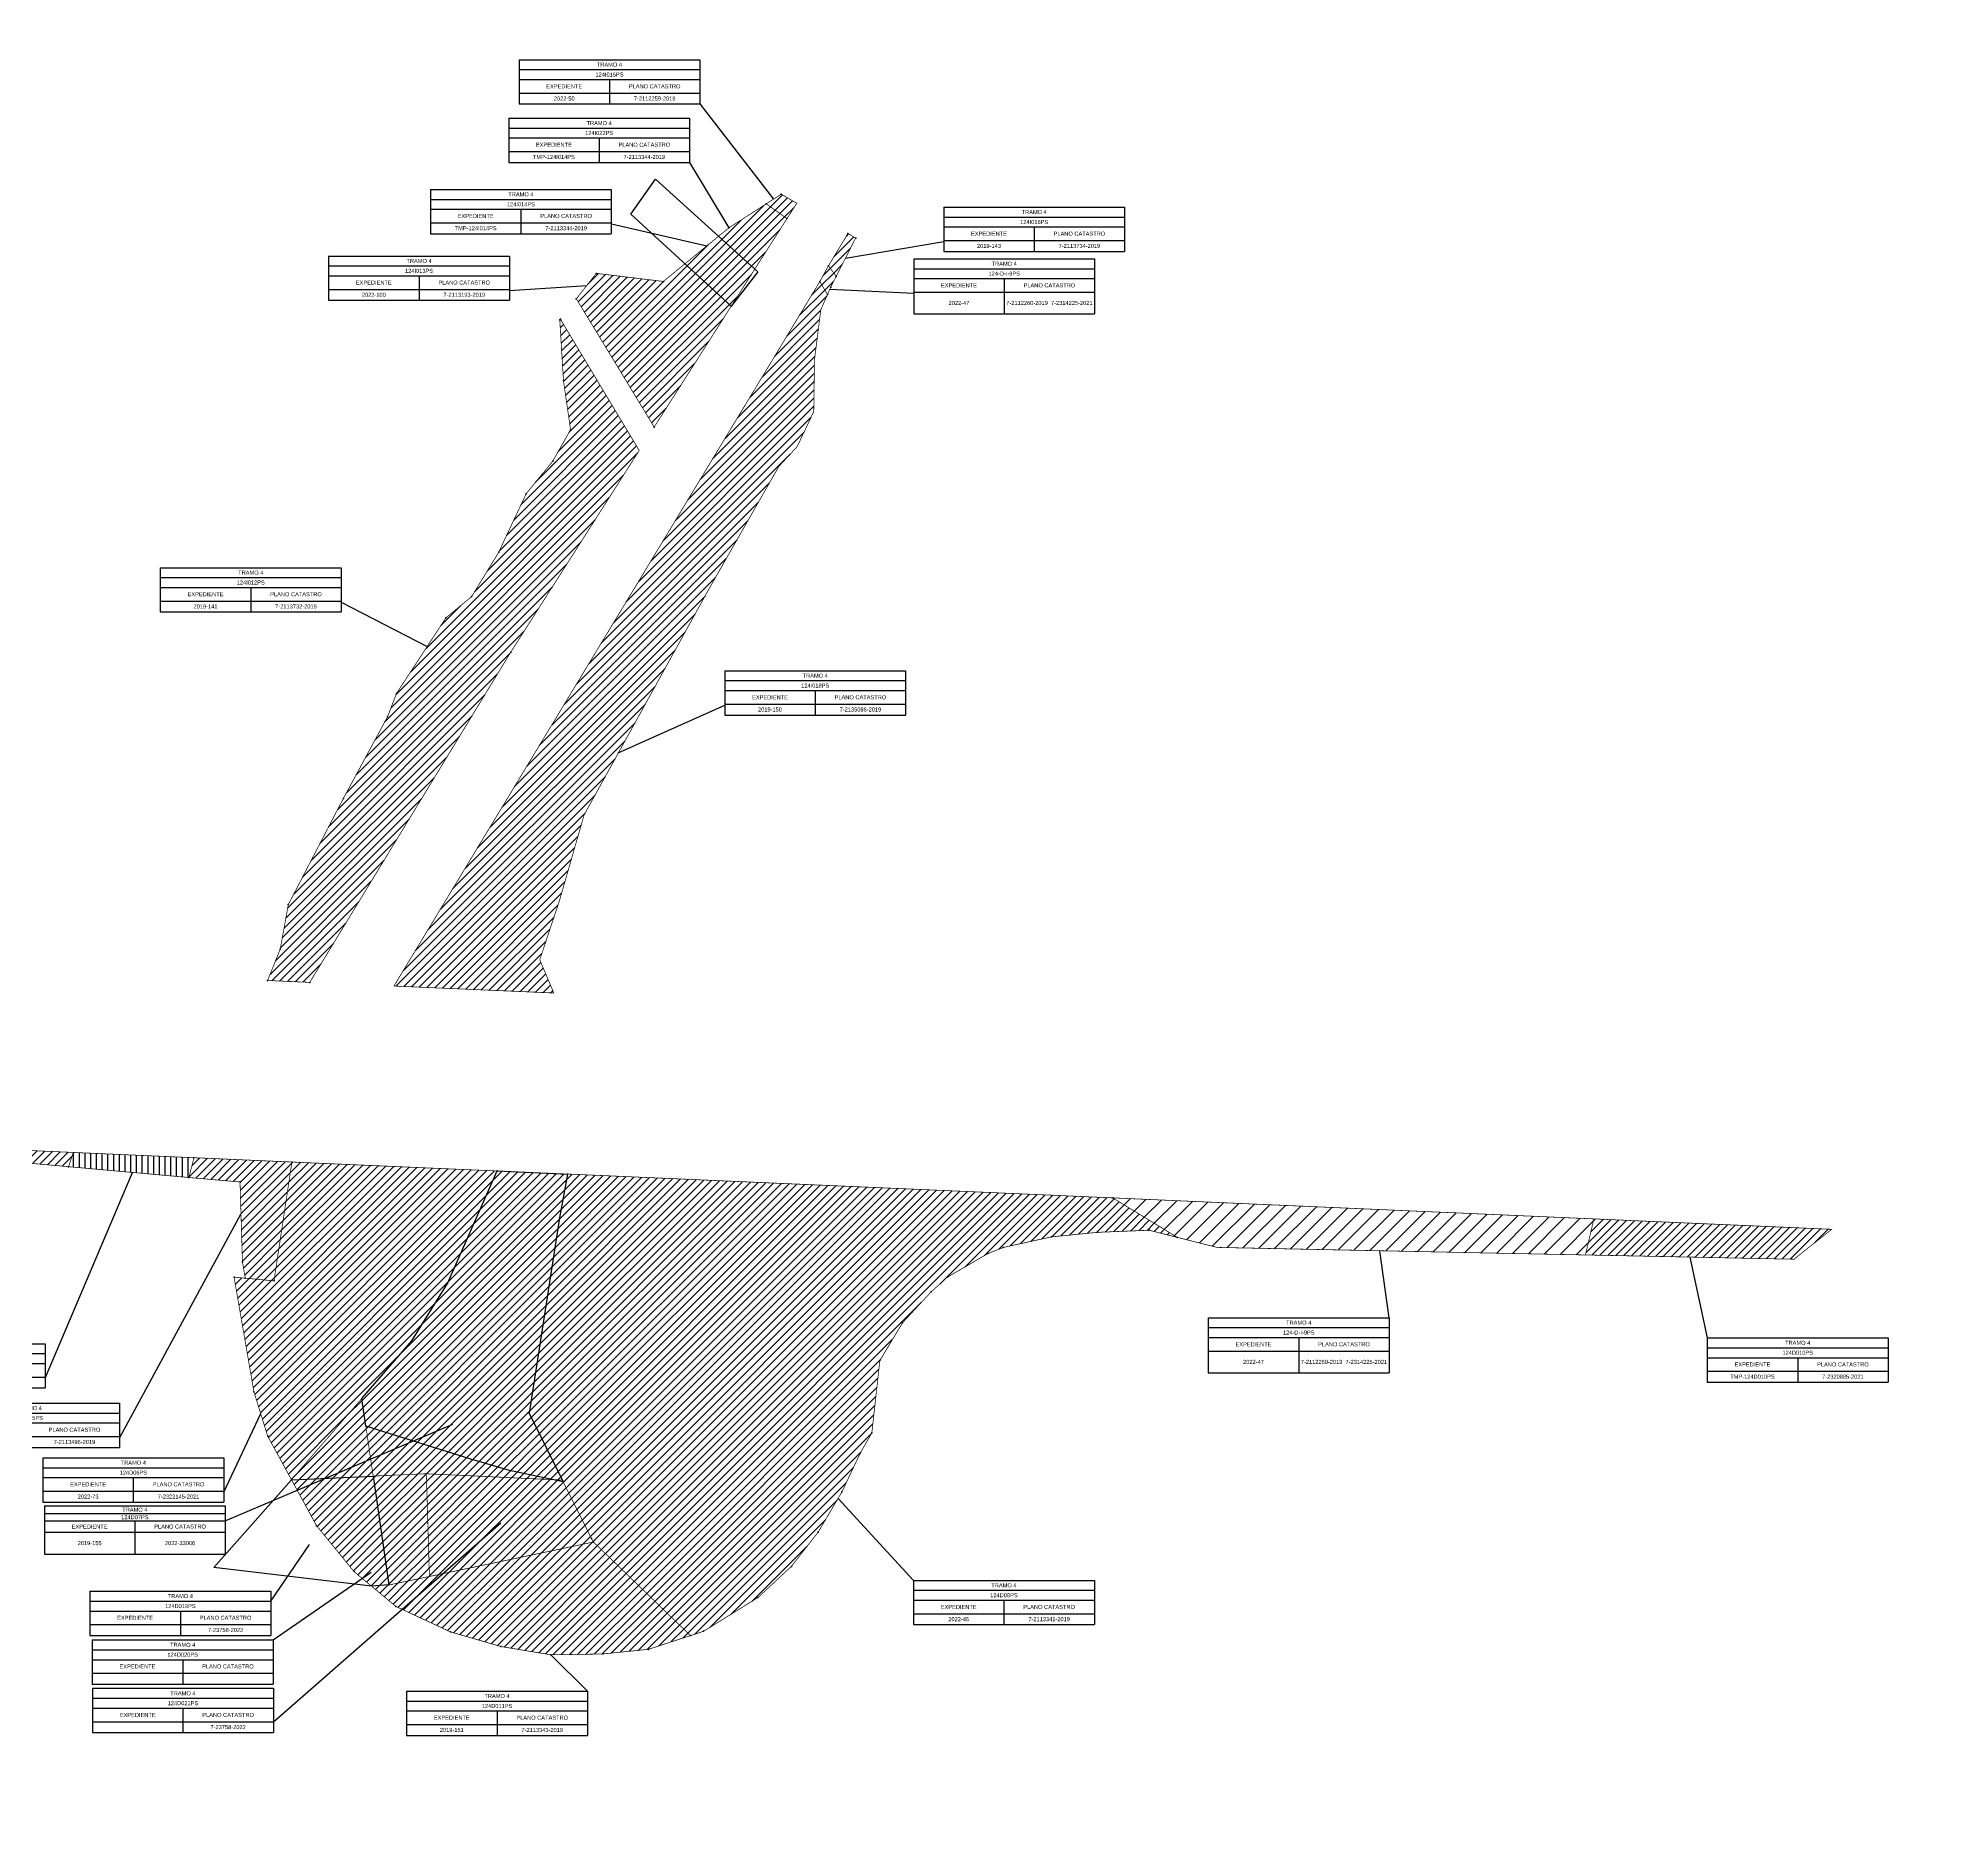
# Model space of a CAD drawing. Header units: inches. Extents: x 510447 to 606954, y 1095553 to 1134812.
# Drawn here: x 576597 to 577127, y 1110677 to 1111170 of the extents above; entities that cross this region are included whole.
import ezdxf

# ---------------------------------------------------------------- set-up
doc = ezdxf.new("R2010")
doc.units = ezdxf.units.IN
doc.header["$MEASUREMENT"] = 0
for name, color, linetype in [('2022-33006', 7, 'Continuous'), ('7-149380-1993', 32, 'Continuous'), ('7-2110972-2019', 7, 'Continuous'), ('7-2112258-2019', 7, 'Continuous'), ('7-2112259-2019', 7, 'Continuous'), ('7-2112260-2019', 7, 'Continuous'), ('7-2113193-2019', 7, 'Continuous'), ('7-2113341-2019', 7, 'Continuous'), ('7-2113343-2019', 7, 'Continuous'), ('7-2113344-2019', 7, 'Continuous'), ('7-2113496-2019', 7, 'Continuous'), ('7-2113732-2019', 7, 'Continuous'), ('7-2113734-2019', 7, 'Continuous'), ('7-2115103-2019', 7, 'Continuous'), ('7-2135086-2019', 7, 'Continuous'), ('7-2314225-2021', 7, 'Continuous'), ('7-2320885-2021', 7, 'Continuous'), ('7-2322145-2021', 7, 'Continuous'), ('7-23758-2022', 7, 'Continuous'), ('INFORMACION', 130, 'Continuous')]:
    doc.layers.add(name, color=color, linetype=linetype)
doc.styles.get("Standard").update_dxf_attribs({"font": 'Arial.ttf'})
pattern_1 = [(45, (0, 0), (-1.1225320151, 1.1225320151), [])]

# ---------------------------------------------------------------- blocks, each defined once
blk = doc.blocks.new('*T1515')
at = {"layer": 'INFORMACION', "color": 0, "linetype": 'ByBlock', "lineweight": -2, "transparency": 16777216}
for p, q in [((0, 0), (50.17, 0)), ((0, 0), (0, -12.28)), ((50.17, 0), (50.17, -12.28)), ((0, -2.75), (50.17, -2.75)), ((0, -5.5), (50.17, -5.5)), ((0, -9.25), (50.17, -9.25)), ((25.09, -5.5), (25.09, -12.28)), ((0, -12.28), (50.17, -12.28))]:
    blk.add_line(p, q, dxfattribs=at)
at = {"layer": 'INFORMACION', "color": 0, "transparency": 16777216, "char_height": 1.125, "attachment_point": 5}
for s, insert, width in [('124D04PS', (25.09, -4.12), 50.145), ('TRAMO 4', (25.09, -1.37), 50.145), ('EXPEDIENTE', (12.54, -7.37), 25.0575), ('2019-117', (12.54, -10.76), 25.0575), ('PLANO CATASTRO', (37.63, -7.37), 25.0575), ('7-2110972-2019^J', (37.63, -10.76), 25.0575)]:
    blk.add_mtext(s, dxfattribs=dict(at, insert=insert, width=width))
blk = doc.blocks.new('*T1516')
at = {"layer": 'INFORMACION', "color": 0, "linetype": 'ByBlock', "lineweight": -2, "transparency": 16777216}
for p, q in [((0, 0), (50.17, 0)), ((0, 0), (0, -12.28)), ((50.17, 0), (50.17, -12.28)), ((0, -2.75), (50.17, -2.75)), ((0, -5.5), (50.17, -5.5)), ((0, -9.25), (50.17, -9.25)), ((25.09, -5.5), (25.09, -12.28)), ((0, -12.28), (50.17, -12.28))]:
    blk.add_line(p, q, dxfattribs=at)
at = {"layer": 'INFORMACION', "color": 0, "transparency": 16777216, "char_height": 1.125, "attachment_point": 5}
for s, insert, width in [('124D05PS', (25.09, -4.12), 50.145), ('TRAMO 4', (25.09, -1.38), 50.145), ('EXPEDIENTE', (12.54, -7.38), 25.0575), ('2019-129', (12.54, -10.76), 25.0575), ('PLANO CATASTRO', (37.63, -7.38), 25.0575), ('7-2113496-2019', (37.63, -10.76), 25.0575)]:
    blk.add_mtext(s, dxfattribs=dict(at, insert=insert, width=width))
blk = doc.blocks.new('*T1517')
at = {"layer": 'INFORMACION', "color": 0, "linetype": 'ByBlock', "lineweight": -2, "transparency": 16777216}
for p, q in [((0, 0), (50.17, 0)), ((0, 0), (0, -12.28)), ((50.17, 0), (50.17, -12.28)), ((0, -2.75), (50.17, -2.75)), ((0, -5.5), (50.17, -5.5)), ((0, -9.25), (50.17, -9.25)), ((25.09, -5.5), (25.09, -12.28)), ((0, -12.28), (50.17, -12.28))]:
    blk.add_line(p, q, dxfattribs=at)
at = {"layer": 'INFORMACION', "color": 0, "transparency": 16777216, "char_height": 1.125, "attachment_point": 5}
for s, insert, width in [('124D06PS', (25.09, -4.12), 50.145), ('TRAMO 4', (25.09, -1.37), 50.145), ('EXPEDIENTE', (12.54, -7.37), 25.0575), ('2022-73', (12.54, -10.76), 25.0575), ('PLANO CATASTRO', (37.63, -7.37), 25.0575), ('7-2322145-2021', (37.63, -10.76), 25.0575)]:
    blk.add_mtext(s, dxfattribs=dict(at, insert=insert, width=width))
blk = doc.blocks.new('*T1518')
at = {"layer": 'INFORMACION', "color": 0, "linetype": 'ByBlock', "lineweight": -2, "transparency": 16777216}
for p, q in [((0, 0), (50.17, 0)), ((0, 0), (0, -12.28)), ((50.17, 0), (50.17, -12.28)), ((0, -2.75), (50.17, -2.75)), ((0, -5.5), (50.17, -5.5)), ((0, -9.25), (50.17, -9.25)), ((25.09, -5.5), (25.09, -12.28)), ((0, -12.28), (50.17, -12.28))]:
    blk.add_line(p, q, dxfattribs=at)
at = {"layer": 'INFORMACION', "color": 0, "transparency": 16777216, "char_height": 1.125, "attachment_point": 5}
for s, insert, width in [('124D021PS', (25.09, -4.12), 50.145), ('TRAMO 4', (25.09, -1.38), 50.145), ('EXPEDIENTE', (12.54, -7.38), 25.0575), ('PLANO CATASTRO', (37.63, -7.38), 25.0575), ('7-23758-2022', (37.63, -10.76), 25.0575)]:
    blk.add_mtext(s, dxfattribs=dict(at, insert=insert, width=width))
blk = doc.blocks.new('*T1519')
at = {"layer": 'INFORMACION', "color": 0, "linetype": 'ByBlock', "lineweight": -2, "transparency": 16777216}
for p, q in [((0, 0), (50.17, 0)), ((0, 0), (0, -13.38)), ((50.17, 0), (50.17, -13.38)), ((0, -2.09), (50.17, -2.09)), ((0, -4.17), (50.17, -4.17)), ((25.09, -4.17), (25.09, -13.38)), ((0, -7.26), (50.17, -7.26)), ((0, -13.38), (50.17, -13.38))]:
    blk.add_line(p, q, dxfattribs=at)
at = {"layer": 'INFORMACION', "color": 0, "transparency": 16777216, "char_height": 1.125, "attachment_point": 5}
for s, insert, width in [('EXPEDIENTE', (12.54, -5.72), 25.0575), ('124D07PS', (25.09, -3.13), 50.145), ('TRAMO 4', (25.09, -1.04), 50.145), ('PLANO CATASTRO', (37.63, -5.72), 25.0575), ('2019-155', (12.54, -10.32), 25.0575), ('2022-33006', (37.63, -10.32), 25.0575)]:
    blk.add_mtext(s, dxfattribs=dict(at, insert=insert, width=width))
blk = doc.blocks.new('*T1520')
at = {"layer": 'INFORMACION', "color": 0, "linetype": 'ByBlock', "lineweight": -2, "transparency": 16777216}
for p, q in [((0, 0), (50.17, 0)), ((0, 0), (0, -12.28)), ((50.17, 0), (50.17, -12.28)), ((0, -2.75), (50.17, -2.75)), ((0, -5.5), (50.17, -5.5)), ((0, -9.25), (50.17, -9.25)), ((25.09, -5.5), (25.09, -12.28)), ((0, -12.28), (50.17, -12.28))]:
    blk.add_line(p, q, dxfattribs=at)
at = {"layer": 'INFORMACION', "color": 0, "transparency": 16777216, "char_height": 1.125, "attachment_point": 5}
for s, insert, width in [('124D08PS', (25.09, -4.12), 50.145), ('TRAMO 4', (25.09, -1.37), 50.145), ('EXPEDIENTE', (12.54, -7.37), 25.0575), ('2022-46', (12.54, -10.76), 25.0575), ('PLANO CATASTRO', (37.63, -7.37), 25.0575), ('7-2113341-2019', (37.63, -10.76), 25.0575)]:
    blk.add_mtext(s, dxfattribs=dict(at, insert=insert, width=width))
blk = doc.blocks.new('*T1521')
at = {"layer": 'INFORMACION', "color": 0, "linetype": 'ByBlock', "lineweight": -2, "transparency": 16777216}
for p, q in [((0, 0), (50.17, 0)), ((0, 0), (0, -12.28)), ((50.17, 0), (50.17, -12.28)), ((0, -2.75), (50.17, -2.75)), ((0, -5.5), (50.17, -5.5)), ((0, -9.25), (50.17, -9.25)), ((25.09, -5.5), (25.09, -12.28)), ((0, -12.28), (50.17, -12.28))]:
    blk.add_line(p, q, dxfattribs=at)
at = {"layer": 'INFORMACION', "color": 0, "transparency": 16777216, "char_height": 1.125, "attachment_point": 5}
for s, insert, width in [('124I018PS', (25.09, -4.12), 50.145), ('TRAMO 4', (25.09, -1.37), 50.145), ('EXPEDIENTE', (12.54, -7.37), 25.0575), ('2019-150', (12.54, -10.76), 25.0575), ('PLANO CATASTRO', (37.63, -7.37), 25.0575), ('7-2135086-2019', (37.63, -10.76), 25.0575)]:
    blk.add_mtext(s, dxfattribs=dict(at, insert=insert, width=width))
blk = doc.blocks.new('*T1522')
at = {"layer": 'INFORMACION', "color": 0, "linetype": 'ByBlock', "lineweight": -2, "transparency": 16777216}
for p, q in [((0, 0), (50.17, 0)), ((0, 0), (0, -15.25)), ((50.17, 0), (50.17, -15.25)), ((0, -2.75), (50.17, -2.75)), ((0, -5.5), (50.17, -5.5)), ((0, -9.25), (50.17, -9.25)), ((25.09, -5.5), (25.09, -15.25)), ((0, -15.25), (50.17, -15.25))]:
    blk.add_line(p, q, dxfattribs=at)
at = {"layer": 'INFORMACION', "color": 0, "transparency": 16777216, "char_height": 1.125, "attachment_point": 5}
for s, insert, width in [('124-D-I-9PS', (25.09, -4.12), 50.145), ('TRAMO 4', (25.09, -1.38), 50.145), ('EXPEDIENTE', (12.54, -7.38), 25.0575), ('PLANO CATASTRO', (37.63, -7.38), 25.0575), ('2022-47', (12.54, -12.25), 25.0575), ('7-2112260-2019  7-2314225-2021', (37.63, -12.25), 25.0575)]:
    blk.add_mtext(s, dxfattribs=dict(at, insert=insert, width=width))
blk = doc.blocks.new('*T1523')
at = {"layer": 'INFORMACION', "color": 0, "linetype": 'ByBlock', "lineweight": -2, "transparency": 16777216}
for p, q in [((0, 0), (50.17, 0)), ((0, 0), (0, -12.28)), ((50.17, 0), (50.17, -12.28)), ((0, -2.75), (50.17, -2.75)), ((0, -5.5), (50.17, -5.5)), ((0, -9.25), (50.17, -9.25)), ((25.09, -5.5), (25.09, -12.28)), ((0, -12.28), (50.17, -12.28))]:
    blk.add_line(p, q, dxfattribs=at)
at = {"layer": 'INFORMACION', "color": 0, "transparency": 16777216, "char_height": 1.125, "attachment_point": 5}
for s, insert, width in [('124I016PS', (25.09, -4.12), 50.145), ('TRAMO 4', (25.09, -1.37), 50.145), ('EXPEDIENTE', (12.54, -7.37), 25.0575), ('2019-143', (12.54, -10.76), 25.0575), ('PLANO CATASTRO', (37.63, -7.37), 25.0575), ('7-2113734-2019', (37.63, -10.76), 25.0575)]:
    blk.add_mtext(s, dxfattribs=dict(at, insert=insert, width=width))
blk = doc.blocks.new('*T1524')
at = {"layer": 'INFORMACION', "color": 0, "linetype": 'ByBlock', "lineweight": -2, "transparency": 16777216}
for p, q in [((0, 0), (50.17, 0)), ((0, 0), (0, -12.28)), ((50.17, 0), (50.17, -12.28)), ((0, -2.75), (50.17, -2.75)), ((0, -5.5), (50.17, -5.5)), ((0, -9.25), (50.17, -9.25)), ((25.09, -5.5), (25.09, -12.28)), ((0, -12.28), (50.17, -12.28))]:
    blk.add_line(p, q, dxfattribs=at)
at = {"layer": 'INFORMACION', "color": 0, "transparency": 16777216, "char_height": 1.125, "attachment_point": 5}
for s, insert, width in [('124I015PS', (25.09, -4.12), 50.145), ('TRAMO 4', (25.09, -1.38), 50.145), ('EXPEDIENTE', (12.54, -7.38), 25.0575), ('2022-50', (12.54, -10.76), 25.0575), ('PLANO CATASTRO', (37.63, -7.38), 25.0575), ('7-2112259-2019', (37.63, -10.76), 25.0575)]:
    blk.add_mtext(s, dxfattribs=dict(at, insert=insert, width=width))
blk = doc.blocks.new('*T1525')
at = {"layer": 'INFORMACION', "color": 0, "linetype": 'ByBlock', "lineweight": -2, "transparency": 16777216}
for p, q in [((0, 0), (50.17, 0)), ((0, 0), (0, -12.28)), ((50.17, 0), (50.17, -12.28)), ((0, -2.75), (50.17, -2.75)), ((0, -5.5), (50.17, -5.5)), ((0, -9.25), (50.17, -9.25)), ((25.09, -5.5), (25.09, -12.28)), ((0, -12.28), (50.17, -12.28))]:
    blk.add_line(p, q, dxfattribs=at)
at = {"layer": 'INFORMACION', "color": 0, "transparency": 16777216, "char_height": 1.125, "attachment_point": 5}
for s, insert, width in [('124I014PS', (25.09, -4.12), 50.145), ('TRAMO 4', (25.09, -1.37), 50.145), ('TMP-124I014PS', (12.54, -10.76), 25.0575), ('EXPEDIENTE', (12.54, -7.37), 25.0575), ('PLANO CATASTRO', (37.63, -7.37), 25.0575), ('7-2113344-2019', (37.63, -10.76), 25.0575)]:
    blk.add_mtext(s, dxfattribs=dict(at, insert=insert, width=width))
blk = doc.blocks.new('*T1526')
at = {"layer": 'INFORMACION', "color": 0, "linetype": 'ByBlock', "lineweight": -2, "transparency": 16777216}
for p, q in [((0, 0), (50.17, 0)), ((0, 0), (0, -12.28)), ((50.17, 0), (50.17, -12.28)), ((0, -2.75), (50.17, -2.75)), ((0, -5.5), (50.17, -5.5)), ((0, -9.25), (50.17, -9.25)), ((25.09, -5.5), (25.09, -12.28)), ((0, -12.28), (50.17, -12.28))]:
    blk.add_line(p, q, dxfattribs=at)
at = {"layer": 'INFORMACION', "color": 0, "transparency": 16777216, "char_height": 1.125, "attachment_point": 5}
for s, insert, width in [('124I013PS', (25.09, -4.12), 50.145), ('TRAMO 4', (25.09, -1.37), 50.145), ('EXPEDIENTE', (12.54, -7.37), 25.0575), ('2022-100', (12.54, -10.76), 25.0575), ('PLANO CATASTRO', (37.63, -7.37), 25.0575), ('7-2113193-2019', (37.63, -10.76), 25.0575)]:
    blk.add_mtext(s, dxfattribs=dict(at, insert=insert, width=width))
blk = doc.blocks.new('*T1527')
at = {"layer": 'INFORMACION', "color": 0, "linetype": 'ByBlock', "lineweight": -2, "transparency": 16777216}
for p, q in [((0, 0), (50.17, 0)), ((0, 0), (0, -12.28)), ((50.17, 0), (50.17, -12.28)), ((0, -2.75), (50.17, -2.75)), ((0, -5.5), (50.17, -5.5)), ((0, -9.25), (50.17, -9.25)), ((25.09, -5.5), (25.09, -12.28)), ((0, -12.28), (50.17, -12.28))]:
    blk.add_line(p, q, dxfattribs=at)
at = {"layer": 'INFORMACION', "color": 0, "transparency": 16777216, "char_height": 1.125, "attachment_point": 5}
for s, insert, width in [('124I012PS', (25.09, -4.12), 50.145), ('TRAMO 4', (25.09, -1.37), 50.145), ('EXPEDIENTE', (12.54, -7.37), 25.0575), ('2019-141', (12.54, -10.76), 25.0575), ('PLANO CATASTRO', (37.63, -7.37), 25.0575), ('7-2113732-2019', (37.63, -10.76), 25.0575)]:
    blk.add_mtext(s, dxfattribs=dict(at, insert=insert, width=width))
blk = doc.blocks.new('*T1543')
at = {"layer": 'INFORMACION', "color": 0, "linetype": 'ByBlock', "lineweight": -2, "transparency": 16777216}
for p, q in [((0, 0), (50.17, 0)), ((0, 0), (0, -12.28)), ((50.17, 0), (50.17, -12.28)), ((0, -2.75), (50.17, -2.75)), ((0, -5.5), (50.17, -5.5)), ((0, -9.25), (50.17, -9.25)), ((25.09, -5.5), (25.09, -12.28)), ((0, -12.28), (50.17, -12.28))]:
    blk.add_line(p, q, dxfattribs=at)
at = {"layer": 'INFORMACION', "color": 0, "transparency": 16777216, "char_height": 1.125, "attachment_point": 5}
for s, insert, width in [('124D010PS', (25.09, -4.12), 50.145), ('TRAMO 4', (25.09, -1.37), 50.145), ('TMP-124D010PS', (12.54, -10.76), 25.0575), ('EXPEDIENTE', (12.54, -7.37), 25.0575), ('PLANO CATASTRO', (37.63, -7.37), 25.0575), ('7-2320885-2021', (37.63, -10.76), 25.0575)]:
    blk.add_mtext(s, dxfattribs=dict(at, insert=insert, width=width))
blk = doc.blocks.new('*T1493')
at = {"layer": 'INFORMACION', "color": 0, "linetype": 'ByBlock', "lineweight": -2, "transparency": 16777216}
for p, q in [((0, 0), (50.17, 0)), ((0, 0), (0, -15.25)), ((50.17, 0), (50.17, -15.25)), ((0, -2.75), (50.17, -2.75)), ((0, -5.5), (50.17, -5.5)), ((0, -9.25), (50.17, -9.25)), ((25.09, -5.5), (25.09, -15.25)), ((0, -15.25), (50.17, -15.25))]:
    blk.add_line(p, q, dxfattribs=at)
at = {"layer": 'INFORMACION', "color": 0, "transparency": 16777216, "char_height": 1.125, "attachment_point": 5}
for s, insert, width in [('124-D-I-9PS', (25.09, -4.12), 50.145), ('TRAMO 4', (25.09, -1.37), 50.145), ('EXPEDIENTE', (12.54, -7.37), 25.0575), ('PLANO CATASTRO', (37.63, -7.37), 25.0575), ('2022-47', (12.54, -12.25), 25.0575), ('7-2112260-2019  7-2314225-2021', (37.63, -12.25), 25.0575)]:
    blk.add_mtext(s, dxfattribs=dict(at, insert=insert, width=width))
blk = doc.blocks.new('*T1501')
at = {"layer": 'INFORMACION', "color": 0, "linetype": 'ByBlock', "lineweight": -2, "transparency": 16777216}
for p, q in [((0, 0), (50.17, 0)), ((0, 0), (0, -12.28)), ((50.17, 0), (50.17, -12.28)), ((0, -2.75), (50.17, -2.75)), ((0, -5.5), (50.17, -5.5)), ((0, -9.25), (50.17, -9.25)), ((25.09, -5.5), (25.09, -12.28)), ((0, -12.28), (50.17, -12.28))]:
    blk.add_line(p, q, dxfattribs=at)
at = {"layer": 'INFORMACION', "color": 0, "transparency": 16777216, "char_height": 1.125, "attachment_point": 5}
for s, insert, width in [('124D011PS', (25.09, -4.12), 50.145), ('TRAMO 4', (25.09, -1.37), 50.145), ('EXPEDIENTE', (12.54, -7.37), 25.0575), ('2019-151', (12.54, -10.76), 25.0575), ('PLANO CATASTRO', (37.63, -7.37), 25.0575), ('7-2113343-2019', (37.63, -10.76), 25.0575)]:
    blk.add_mtext(s, dxfattribs=dict(at, insert=insert, width=width))
blk = doc.blocks.new('*T1502')
at = {"layer": 'INFORMACION', "color": 0, "linetype": 'ByBlock', "lineweight": -2, "transparency": 16777216}
for p, q in [((0, 0), (50.17, 0)), ((0, 0), (0, -12.28)), ((50.17, 0), (50.17, -12.28)), ((0, -2.75), (50.17, -2.75)), ((0, -5.5), (50.17, -5.5)), ((0, -9.25), (50.17, -9.25)), ((25.09, -5.5), (25.09, -12.28)), ((0, -12.28), (50.17, -12.28))]:
    blk.add_line(p, q, dxfattribs=at)
at = {"layer": 'INFORMACION', "color": 0, "transparency": 16777216, "char_height": 1.125, "attachment_point": 5}
for s, insert, width in [('124D020PS', (25.09, -4.12), 50.145), ('TRAMO 4', (25.09, -1.38), 50.145), ('EXPEDIENTE', (12.54, -7.38), 25.0575), ('PLANO CATASTRO', (37.63, -7.38), 25.0575)]:
    blk.add_mtext(s, dxfattribs=dict(at, insert=insert, width=width))
blk = doc.blocks.new('*T1503')
at = {"layer": 'INFORMACION', "color": 0, "linetype": 'ByBlock', "lineweight": -2, "transparency": 16777216}
for p, q in [((0, 0), (50.17, 0)), ((0, 0), (0, -12.28)), ((50.17, 0), (50.17, -12.28)), ((0, -2.75), (50.17, -2.75)), ((0, -5.5), (50.17, -5.5)), ((0, -9.25), (50.17, -9.25)), ((25.09, -5.5), (25.09, -12.28)), ((0, -12.28), (50.17, -12.28))]:
    blk.add_line(p, q, dxfattribs=at)
at = {"layer": 'INFORMACION', "color": 0, "transparency": 16777216, "char_height": 1.125, "attachment_point": 5}
for s, insert, width in [('124D019PS', (25.09, -4.12), 50.145), ('TRAMO 4', (25.09, -1.37), 50.145), ('EXPEDIENTE', (12.54, -7.37), 25.0575), ('PLANO CATASTRO', (37.63, -7.37), 25.0575), ('7-23758-2022', (37.63, -10.76), 25.0575)]:
    blk.add_mtext(s, dxfattribs=dict(at, insert=insert, width=width))
blk = doc.blocks.new('*T1504')
at = {"layer": 'INFORMACION', "color": 0, "linetype": 'ByBlock', "lineweight": -2, "transparency": 16777216}
for p, q in [((0, 0), (50.17, 0)), ((0, 0), (0, -12.28)), ((50.17, 0), (50.17, -12.28)), ((0, -2.75), (50.17, -2.75)), ((0, -5.5), (50.17, -5.5)), ((0, -9.25), (50.17, -9.25)), ((25.09, -5.5), (25.09, -12.28)), ((0, -12.28), (50.17, -12.28))]:
    blk.add_line(p, q, dxfattribs=at)
at = {"layer": 'INFORMACION', "color": 0, "transparency": 16777216, "char_height": 1.125, "attachment_point": 5}
for s, insert, width in [('124I022PS', (25.09, -4.12), 50.145), ('TRAMO 4', (25.09, -1.38), 50.145), ('TMP-124I014PS', (12.54, -10.76), 25.0575), ('EXPEDIENTE', (12.54, -7.38), 25.0575), ('PLANO CATASTRO', (37.63, -7.38), 25.0575), ('7-2113344-2019', (37.63, -10.76), 25.0575)]:
    blk.add_mtext(s, dxfattribs=dict(at, insert=insert, width=width))
blk = doc.blocks.new('Kilométrica grande')
at = {"color": 1}
blk.add_arc((575954.71, 1111001.86), 11295.98, 347.103479, 158.163186, dxfattribs=at)

msp = doc.modelspace()

# ---------------------------------------------------------------- hatches: boundary and pattern name
at = {"layer": '2022-33006'}
h = msp.add_hatch(dxfattribs=at)
h.set_pattern_fill('ANSI31', color=30, scale=0.5)
h.set_pattern_definition(pattern_1)
h.paths.add_polyline_path([(576724.47, 1110855.87), (576744, 1110855.02), (576741.78, 1110842.84), (576733.33, 1110788.71), (576742.57, 1110770.14), (576704.84, 1110771.9), (576705.69, 1110743.41), (576694.47, 1110741.05), (576686.94, 1110792.77), (576700.83, 1110808.8), (576710.66, 1110824.65)])
at = {"layer": '7-2110972-2019'}
h = msp.add_hatch(dxfattribs=at)
h.set_pattern_fill('ANSI31', color=3, scale=0.5, angle=45)
h.set_pattern_definition([(90, (0, 0), (-1.5875, 0), [])])
h.paths.add_polyline_path([(576638.96, 1110854.06), (576640.38, 1110859.55), (576606.89, 1110861.01), (576605.58, 1110857.06)])
at = {"layer": '7-2112259-2019'}
h = msp.add_hatch(dxfattribs=at)
h.set_pattern_fill('ANSI31', color=2, scale=0.5)
h.set_pattern_definition(pattern_1)
h.paths.add_polyline_path([(576807.59, 1111124.27), (576804.87, 1111120.01), (576799.13, 1111124.12), (576803.3, 1111126.79)])
at = {"layer": '7-2112260-2019'}
h = msp.add_hatch(dxfattribs=at)
h.set_pattern_fill('ANSI31', scale=0.5)
h.set_pattern_definition(pattern_1)
h.paths.add_polyline_path([(576813.98, 1111102.53), (576816.38, 1111106.91), (576818.53, 1111104), (576817, 1111101), (576816.12, 1111098.97)])
at = {"layer": '7-2113193-2019'}
h = msp.add_hatch(dxfattribs=at)
h.set_pattern_fill('ANSI31', scale=0.5)
h.set_pattern_definition(pattern_1)
h.paths.add_polyline_path([(576789.4, 1111095.72), (576768.04, 1111062.2), (576746.44, 1111097.77), (576751.98, 1111104.82), (576770.58, 1111102.58), (576776.56, 1111107.48)])
at = {"layer": '7-2113341-2019'}
h = msp.add_hatch(dxfattribs=at)
h.set_pattern_fill('ANSI31', color=2, scale=0.5)
h.set_pattern_definition(pattern_1)
h.paths.add_polyline_path([(576830.64, 1110803.29), (576836.9, 1110813.73), (576844.87, 1110822.35), (576849.39, 1110826.44), (576860.61, 1110832.96), (576864.88, 1110834.66), (576878.21, 1110837.59), (576891.09, 1110838.86), (576905.33, 1110839.43), (576913.15, 1110837.46), (576895.23, 1110848.41), (576744, 1110855.02), (576743.62, 1110852.88), (576741.78, 1110842.84), (576733.33, 1110788.71), (576750.63, 1110753.94), (576751.19, 1110752.96), (576778.09, 1110727.01), (576781.73, 1110728.2), (576796.8, 1110737.55), (576806.11, 1110746.22), (576813.53, 1110755.72), (576820.1, 1110766.84), (576825.21, 1110777.65), (576828.42, 1110783.26)])
at = {"layer": '7-2113343-2019'}
h = msp.add_hatch(dxfattribs=at)
h.set_pattern_fill('ANSI31', scale=0.5)
h.set_pattern_definition(pattern_1)
h.paths.add_polyline_path([(576686.94, 1110792.77), (576667.42, 1110770.25), (576674.41, 1110757.44), (576684.78, 1110744.75), (576696.36, 1110735.1), (576711.56, 1110728.03), (576725.52, 1110723.98), (576739.41, 1110721.68), (576753.69, 1110721.91), (576766.43, 1110723.2), (576778.09, 1110727.01), (576751.19, 1110752.96), (576694.47, 1110741.05)])
at = {"layer": '7-2113344-2019'}
h = msp.add_hatch(dxfattribs=at)
h.set_pattern_fill('ANSI31', scale=0.5)
h.set_pattern_definition(pattern_1)
h.paths.add_polyline_path([(576804.87, 1111120.01), (576789.4, 1111095.72), (576776.56, 1111107.48), (576788.76, 1111117.45), (576799.13, 1111124.12)])
at = {"layer": '7-2113496-2019'}
h = msp.add_hatch(dxfattribs=at)
h.set_pattern_fill('ANSI31', color=3, scale=0.5)
h.set_pattern_definition(pattern_1)
h.paths.add_polyline_path([(576667.55, 1110858.36), (576640.38, 1110859.55), (576638.96, 1110854.06), (576653.15, 1110852.82), (576653.82, 1110830.62), (576654.6, 1110826.14), (576662.58, 1110825.39)])
at = {"layer": '7-2113732-2019'}
h = msp.add_hatch(dxfattribs=at)
h.set_pattern_fill('ANSI31', color=30, scale=0.5)
h.set_pattern_definition(pattern_1)
h.paths.add_polyline_path([(576763.89, 1111055.7), (576728.23, 1110999.73), (576672.49, 1110908.19), (576660.8, 1110908.7), (576664.31, 1110917.41), (576666.54, 1110929.76), (576681.82, 1110959.21), (576694.09, 1110981.88), (576696.56, 1110988.32), (576710.28, 1111009.31), (576717.39, 1111015.16), (576724.9, 1111027.47), (576732.54, 1111043.72), (576739.89, 1111052.73), (576744.84, 1111061.44), (576742.87, 1111075.08), (576741.85, 1111091.92), (576742.02, 1111092.13)])
at = {"layer": '7-2113734-2019'}
h = msp.add_hatch(dxfattribs=at)
h.set_pattern_fill('ANSI31', color=3, scale=0.5)
h.set_pattern_definition(pattern_1)
h.paths.add_polyline_path([(576816.38, 1111106.91), (576821.8, 1111115.89), (576823.93, 1111114.63), (576818.53, 1111104)])
at = {"layer": '7-2115103-2019'}
h = msp.add_hatch(dxfattribs=at)
h.set_pattern_fill('ANSI31', color=2, scale=0.5)
h.set_pattern_definition(pattern_1)
h.paths.add_polyline_path([(576606.81394, 1110860.78066, -0.335467281), (576606.64861, 1110861.02066), (576595.35139, 1110861.51934, -0.999545137), (576594.8686, 1110861.54044), (576586.5614, 1110861.89956, -0.43581672), (576586.29194, 1110861.67001), (576585.96806, 1110858.89999, -0.392863141), (576586.1814, 1110858.64962), (576589.1886, 1110858.52038, -1.023570444), (576589.67065, 1110858.48839), (576605.33935, 1110857.08161, -0.483512697), (576605.65606, 1110857.28934)])
at = {"layer": '7-2135086-2019'}
h = msp.add_hatch(dxfattribs=at)
h.set_pattern_fill('ANSI31', color=3, scale=0.5)
h.set_pattern_definition(pattern_1)
h.paths.add_polyline_path([(576740.2, 1110905.23), (576695.85, 1110907.17), (576813.98, 1111102.53), (576816.12, 1111098.97), (576814.26, 1111094.73), (576812.49, 1111080.7), (576812.31, 1111066.52), (576807.72, 1111056.79), (576802.6, 1111051.25), (576783.16, 1111017.17), (576748.6, 1110954.64), (576741.76, 1110930.84), (576736.3, 1110914.43)])
at = {"layer": '7-2314225-2021'}
h = msp.add_hatch(dxfattribs=at)
h.set_pattern_fill('ANSI31', color=2)
h.set_pattern_definition([(45, (0, 0), (-2.24506403, 2.24506403), [])])
h.paths.add_polyline_path([(576895.23, 1110848.41), (576924.74, 1110847.12), (576976.72, 1110844.85), (577028.71, 1110842.58), (577026.37, 1110832.58), (576975.28, 1110833.62), (576924.19, 1110834.67), (576913.15, 1110837.46)])
at = {"layer": '7-2320885-2021'}
h = msp.add_hatch(dxfattribs=at)
h.set_pattern_fill('ANSI31', color=2, scale=0.5)
h.set_pattern_definition(pattern_1)
h.paths.add_polyline_path([(577028.71, 1110842.58), (577094.67, 1110839.7), (577084.22, 1110831.4), (577026.37, 1110832.58)])
at = {"layer": '7-2322145-2021'}
h = msp.add_hatch(dxfattribs=at)
h.set_pattern_fill('ANSI31', color=30, scale=0.5)
h.set_pattern_definition(pattern_1)
h.paths.add_polyline_path([(576710.66, 1110824.65), (576724.47, 1110855.87), (576667.55, 1110858.36), (576662.58, 1110825.39), (576651.5, 1110826.43), (576657, 1110794.64), (576660.83, 1110782.32), (576667.42, 1110770.25), (576700.83, 1110808.8)])
at = {"layer": '7-23758-2022'}
h = msp.add_hatch(dxfattribs=at)
h.set_pattern_fill('ANSI31', color=256, scale=0.5)
h.set_pattern_definition(pattern_1)
h.paths.add_polyline_path([(576704.84, 1110771.9), (576742.57, 1110770.14), (576750.63, 1110753.94), (576751.19, 1110752.96), (576705.69, 1110743.41)])

# ---------------------------------------------------------------- linework, layer by layer
msp.add_lwpolyline([(576667.42, 1110770.25), (576690.0733, 1110771.24888), (576694.47, 1110741.05), (576689.57768, 1110740.75194), (576645.88467, 1110745.86886)], close=True)
at = {"const_width": 0.2}
msp.add_lwpolyline([(576704.84, 1110771.9), (576690.0733, 1110771.24888), (576694.47, 1110741.05), (576705.69, 1110743.41)], close=True, dxfattribs=at)
at = {"layer": '2022-33006', "color": 30, "const_width": 0.2}
msp.add_lwpolyline([(576724.47, 1110855.87), (576744, 1110855.02), (576741.78, 1110842.84), (576733.33, 1110788.71), (576742.57, 1110770.14), (576704.84, 1110771.9), (576705.69, 1110743.41), (576694.47, 1110741.05), (576686.94, 1110792.77), (576700.83, 1110808.8), (576710.66, 1110824.65), (576724.47, 1110855.87)], dxfattribs=at)
at = {"layer": '2022-33006'}
msp.add_lwpolyline([(576724.47, 1110855.87), (576744, 1110855.02), (576741.78, 1110842.84), (576733.33, 1110788.71), (576742.79, 1110769.7), (576727.86, 1110772.77), (576717.19, 1110775.96), (576688.05, 1110785.13), (576686.94, 1110792.77), (576700.83, 1110808.8), (576710.66, 1110824.65), (576724.47, 1110855.87)], dxfattribs=at)
at = {"layer": '7-149380-1993'}
msp.add_lwpolyline([(576796.75049, 1111105.28106), (576789.4, 1111095.72), (576761.52476, 1111121.25059), (576768.39253, 1111130.90752), (576796.74957, 1111105.2824)], dxfattribs=at)
at = {"layer": '7-2110972-2019', "color": 3, "const_width": 0.2}
msp.add_lwpolyline([(576606.89, 1110861.01), (576640.38, 1110859.55), (576638.96, 1110854.06), (576605.58, 1110857.06)], close=True, dxfattribs=at)
at = {"layer": '7-2110972-2019'}
for p in [(576640.38, 1110859.55), (576605.58, 1110857.06), (576638.96, 1110854.06)]:
    msp.add_point(p, dxfattribs=at)
at = {"layer": '7-2112258-2019'}
for p in [(576724.47, 1110855.87), (576744, 1110855.02), (576743.62, 1110852.88), (576741.78, 1110842.84), (576710.66, 1110824.65), (576700.83, 1110808.8), (576686.94, 1110792.77), (576733.33, 1110788.71), (576750.63, 1110753.94), (576751.19, 1110752.96), (576694.47, 1110741.05)]:
    msp.add_point(p, dxfattribs=at)
at = {"layer": '7-2112259-2019', "color": 2, "const_width": 0.2}
msp.add_lwpolyline([(576807.59, 1111124.27), (576804.87, 1111120.01), (576799.13, 1111124.12), (576803.3, 1111126.79)], close=True, dxfattribs=at)
at = {"layer": '7-2112259-2019', "color": 2}
msp.add_point((576803.3, 1111126.79), dxfattribs=at)
at = {"layer": '7-2112259-2019'}
for p in [(576799.13, 1111124.12), (576804.87, 1111120.01)]:
    msp.add_point(p, dxfattribs=at)
at = {"layer": '7-2112260-2019', "color": 7, "const_width": 0.2}
msp.add_lwpolyline([(576813.98, 1111102.53), (576816.38, 1111106.91), (576818.53, 1111104), (576817, 1111101), (576816.12, 1111098.97)], close=True, dxfattribs=at)
at = {"layer": '7-2112260-2019'}
for p in [(576816.38, 1111106.91), (576818.53, 1111104), (576813.98, 1111102.53), (576816.12, 1111098.97), (576817, 1111101)]:
    msp.add_point(p, dxfattribs=at)
at = {"layer": '7-2113193-2019', "color": 7, "const_width": 0.2}
msp.add_lwpolyline([(576789.4, 1111095.72), (576768.04, 1111062.2), (576746.44, 1111097.77), (576751.98, 1111104.82), (576770.58, 1111102.58), (576776.56, 1111107.48)], close=True, dxfattribs=at)
at = {"layer": '7-2113193-2019'}
for p in [(576751.98, 1111104.82), (576770.58, 1111102.58), (576746.44, 1111097.77), (576768.04, 1111062.2)]:
    msp.add_point(p, dxfattribs=at)
at = {"layer": '7-2113341-2019', "color": 2, "const_width": 0.2}
msp.add_lwpolyline([(576744, 1110855.02), (576895.23, 1110848.41), (576913.15, 1110837.46), (576905.33, 1110839.43), (576891.09, 1110838.86), (576878.21, 1110837.59), (576864.88, 1110834.66), (576860.61, 1110832.96), (576849.39, 1110826.44), (576844.87, 1110822.35), (576836.9, 1110813.73), (576830.64, 1110803.29), (576828.42, 1110783.26), (576825.21, 1110777.65), (576820.1, 1110766.84), (576813.53, 1110755.72), (576806.11, 1110746.22), (576796.8, 1110737.55), (576781.73, 1110728.2), (576778.09, 1110727.01), (576751.19, 1110752.96), (576750.63, 1110753.94), (576733.33, 1110788.71), (576741.78, 1110842.84), (576743.62, 1110852.88)], close=True, dxfattribs=at)
at = {"layer": '7-2113341-2019'}
for p in [(576895.23, 1110848.41), (576891.09, 1110838.86), (576905.33, 1110839.43), (576860.61, 1110832.96), (576864.88, 1110834.66), (576878.21, 1110837.59), (576913.15, 1110837.46), (576844.87, 1110822.35), (576849.39, 1110826.44), (576836.9, 1110813.73), (576830.64, 1110803.29), (576828.42, 1110783.26), (576825.21, 1110777.65), (576820.1, 1110766.84), (576813.53, 1110755.72), (576806.11, 1110746.22), (576796.8, 1110737.55), (576781.73, 1110728.2)]:
    msp.add_point(p, dxfattribs=at)
at = {"layer": '7-2113343-2019', "color": 7, "const_width": 0.2}
msp.add_lwpolyline([(576686.94, 1110792.77), (576694.47, 1110741.05), (576751.19, 1110752.96), (576778.09, 1110727.01), (576766.43, 1110723.2), (576753.69, 1110721.91), (576739.41, 1110721.68), (576725.52, 1110723.98), (576711.56, 1110728.03), (576696.36, 1110735.1), (576684.78, 1110744.75), (576674.41, 1110757.44), (576667.42, 1110770.25)], close=True, dxfattribs=at)
at = {"layer": '7-2113343-2019'}
for p in [(576667.42, 1110770.25), (576674.41, 1110757.44), (576684.78, 1110744.75), (576696.36, 1110735.1), (576711.56, 1110728.03), (576778.09, 1110727.01), (576725.52, 1110723.98), (576753.69, 1110721.91), (576766.43, 1110723.2)]:
    msp.add_point(p, dxfattribs=at)
at = {"layer": '7-2113343-2019', "color": 7}
msp.add_point((576739.41, 1110721.68), dxfattribs=at)
at = {"layer": '7-2113344-2019', "color": 7, "const_width": 0.2}
msp.add_lwpolyline([(576804.87, 1111120.01), (576789.4, 1111095.72), (576776.56, 1111107.48), (576788.76, 1111117.45), (576799.13, 1111124.12)], close=True, dxfattribs=at)
at = {"layer": '7-2113344-2019'}
for p in [(576788.76, 1111117.45), (576776.56, 1111107.48), (576789.4, 1111095.72)]:
    msp.add_point(p, dxfattribs=at)
at = {"layer": '7-2113496-2019', "color": 3, "const_width": 0.2}
msp.add_lwpolyline([(576640.38, 1110859.55), (576667.55, 1110858.36), (576662.58, 1110825.39), (576654.6, 1110826.14), (576653.82, 1110830.62), (576653.15, 1110852.82), (576638.96, 1110854.06)], close=True, dxfattribs=at)
at = {"layer": '7-2113496-2019'}
for p in [(576638.96, 1110854.06), (576667.55, 1110858.36), (576653.15, 1110852.82), (576653.82, 1110830.62), (576654.6, 1110826.14), (576662.58, 1110825.39)]:
    msp.add_point(p, dxfattribs=at)
at = {"layer": '7-2113732-2019', "color": 30, "const_width": 0.2}
msp.add_lwpolyline([(576763.89, 1111055.7), (576728.23, 1110999.73), (576672.49, 1110908.19), (576660.8, 1110908.7), (576664.31, 1110917.41), (576666.54, 1110929.76), (576681.82, 1110959.21), (576694.09, 1110981.88), (576696.56, 1110988.32), (576710.28, 1111009.31), (576717.39, 1111015.16), (576724.9, 1111027.47), (576732.54, 1111043.72), (576739.89, 1111052.73), (576744.84, 1111061.44), (576742.87, 1111075.08), (576741.85, 1111091.92), (576742.02, 1111092.13)], close=True, dxfattribs=at)
at = {"layer": '7-2113732-2019'}
for p in [(576741.85, 1111091.92), (576742.02, 1111092.13), (576742.87, 1111075.08), (576744.84, 1111061.44), (576739.89, 1111052.73), (576732.54, 1111043.72), (576724.9, 1111027.47), (576717.39, 1111015.16), (576710.28, 1111009.31), (576728.23, 1110999.73), (576696.56, 1110988.32), (576694.09, 1110981.88), (576681.82, 1110959.21), (576666.54, 1110929.76), (576664.31, 1110917.41), (576660.8, 1110908.7), (576672.49, 1110908.19)]:
    msp.add_point(p, dxfattribs=at)
at = {"layer": '7-2113734-2019', "color": 3, "const_width": 0.2}
msp.add_lwpolyline([(576816.38, 1111106.91), (576821.8, 1111115.89), (576823.93, 1111114.63), (576818.53, 1111104)], close=True, dxfattribs=at)
at = {"layer": '7-2113734-2019'}
for p in [(576821.8, 1111115.89), (576816.38, 1111106.91), (576818.53, 1111104)]:
    msp.add_point(p, dxfattribs=at)
at = {"layer": '7-2113734-2019', "color": 3}
msp.add_point((576823.93, 1111114.63), dxfattribs=at)
at = {"layer": '7-2115103-2019', "color": 2, "const_width": 0.2}
msp.add_lwpolyline([(576586.32, 1110861.91), (576595.11, 1110861.53), (576606.89, 1110861.01), (576605.58, 1110857.06), (576589.43, 1110858.51), (576585.94, 1110858.66), (576586.32, 1110861.91)], dxfattribs=at)
at = {"layer": '7-2135086-2019', "color": 3, "const_width": 0.2}
msp.add_lwpolyline([(576740.2, 1110905.23), (576695.85, 1110907.17), (576813.98, 1111102.53), (576816.12, 1111098.97), (576814.26, 1111094.73), (576812.49, 1111080.7), (576812.31, 1111066.52), (576807.72, 1111056.79), (576802.6, 1111051.25), (576783.16, 1111017.17), (576748.6, 1110954.64), (576741.76, 1110930.84), (576736.3, 1110914.43)], close=True, dxfattribs=at)
at = {"layer": '7-2314225-2021', "color": 2, "const_width": 0.2, "flags": 128}
msp.add_lwpolyline([(576895.23, 1110848.41), (576924.74, 1110847.12), (576976.72, 1110844.85), (577028.71, 1110842.58), (577026.37, 1110832.58), (576975.28, 1110833.62), (576924.19, 1110834.67), (576913.15, 1110837.46), (576895.23, 1110848.41)], dxfattribs=at)
at = {"layer": '7-2320885-2021', "color": 2, "const_width": 0.2, "flags": 128}
msp.add_lwpolyline([(577028.71, 1110842.58), (577094.67, 1110839.7), (577084.22, 1110831.4), (577026.37, 1110832.58)], close=True, dxfattribs=at)
at = {"layer": '7-2322145-2021', "color": 30, "const_width": 0.2}
msp.add_lwpolyline([(576667.55, 1110858.36), (576724.47, 1110855.87), (576710.66, 1110824.65), (576700.83, 1110808.8), (576667.42, 1110770.25), (576660.83, 1110782.32), (576657, 1110794.64), (576651.5, 1110826.43), (576662.58, 1110825.39)], close=True, dxfattribs=at)
at = {"layer": '7-2322145-2021'}
for p in [(576724.47, 1110855.87), (576651.5, 1110826.43), (576710.66, 1110824.65), (576700.83, 1110808.8), (576657, 1110794.64), (576686.94, 1110792.77), (576660.83, 1110782.32), (576667.42, 1110770.25)]:
    msp.add_point(p, dxfattribs=at)
at = {"layer": '7-23758-2022', "const_width": 0.2}
msp.add_lwpolyline([(576704.84, 1110771.9), (576742.57, 1110770.14), (576750.63, 1110753.94), (576751.19, 1110752.96), (576705.69, 1110743.41), (576704.84, 1110771.9)], dxfattribs=at)
at = {"layer": 'INFORMACION'}
for points in [[(576780.71533, 1111151.80241), (576801.11988, 1111125.3941)], [(576821.07295, 1111109.00585), (576848.36569, 1111113.66254)], [(576727.89372, 1111100.10969), (576749.35565, 1111101.48034)], [(576816.76658, 1111100.46154), (576840.04258, 1111099.34179)], [(576681.21446, 1111013.6675), (576705.03863, 1111001.29131)], [(576758.08313, 1110971.798), (576787.61893, 1110985.08582)], [(576599.12249, 1110798.44323), (576623.35892, 1110855.46213)], [(576619.76647, 1110781.94786), (576653.42069, 1110843.85101)], [(577055.295, 1110831.99), (577060.15711, 1110809.58625)], [(576648.63905, 1110766.79865), (576658.88847, 1110788.56533)], [(576819.04122, 1110765.04797), (576839.96606, 1110742.32657)]]:
    msp.add_lwpolyline(points, dxfattribs=at)
at = {"layer": 'INFORMACION', "color": 5}
for points in [[(576777.84917, 1111135.59567), (576788.76, 1111117.45)], [(576756.15254, 1111118.57418), (576782.65176, 1111112.45826)], [(576649.06189, 1110758.79868), (576712.1448, 1110785.62471)], [(576662.39603, 1110703.13449), (576725.53689, 1110758.24696)], [(576661.68386, 1110736.56806), (576672.40231, 1110752.2368)], [(576662.32842, 1110725.8311), (576689.51232, 1110744.6271)], [(576749.52553, 1110711.60702), (576739.41, 1110721.68)]]:
    msp.add_lwpolyline(points, dxfattribs=at)
at = {"layer": 'INFORMACION', "flags": 128}
msp.add_lwpolyline([(576971.92419, 1110815.1717), (576969.34963, 1110833.74188)], dxfattribs=at)

# ---------------------------------------------------------------- block references
for name, p in [('Kilométrica grande', (0, 0)), ('*T1524', (576730.54036, 1111164.08241)), ('*T1504', (576727.67419, 1111147.87567)), ('*T1525', (576705.97756, 1111128.10418)), ('*T1523', (576848.36569, 1111123.19254)), ('*T1526', (576677.71874, 1111109.63969)), ('*T1522', (576840.04258, 1111108.87179)), ('*T1527', (576631.03948, 1111023.1975)), ('*T1521', (576787.61893, 1110994.61582)), ('*T1493', (576921.74921, 1110815.1717)), ('*T1515', (576548.94752, 1110807.97323)), ('*T1543', (577060.15711, 1110809.58625)), ('*T1516', (576569.59149, 1110791.47786)), ('*T1517', (576598.46407, 1110776.32865)), ('*T1519', (576598.88691, 1110762.97085)), ('*T1503', (576611.50888, 1110739.31806)), ('*T1520', (576839.96606, 1110742.32657)), ('*T1502', (576612.15344, 1110725.8311)), ('*T1518', (576612.22106, 1110712.38449)), ('*T1501', (576699.35055, 1110711.60702))]:
    msp.add_blockref(name, p)

doc.saveas('drawing.dxf')
